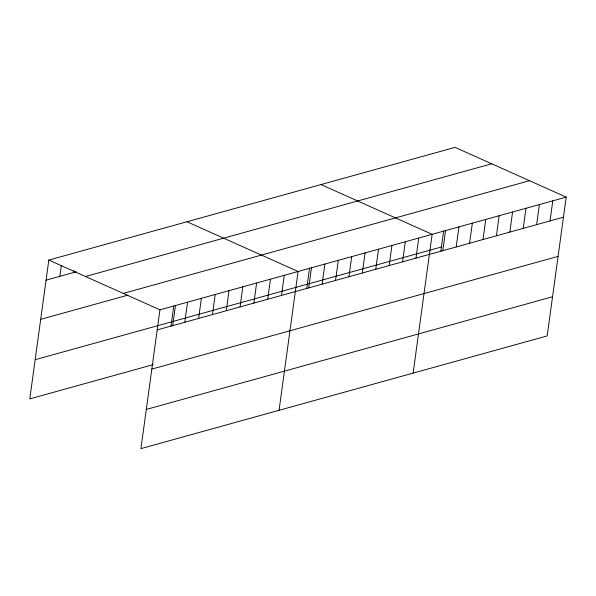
<?xml version="1.0" encoding="UTF-8"?>
<svg xmlns="http://www.w3.org/2000/svg" width="596" height="596" viewBox="0 0 596 596"><rect width="100%" height="100%" fill="white"/><g stroke="black" fill="none" stroke-linecap="round" stroke-linejoin="round"><path stroke-width="0.89" d="M566.2 197.12L159.944 309.831L140.932 448.624L547.188 335.921L566.2 197.12L455.068 147.376L48.812 260.079L29.8 398.88L153.254 364.625M59.876 276.335L61.373 265.376M73.688 272.499L73.934 270.673M171.007 326.079L173.756 305.994M172.684 325.833L175.507 305.234M184.82 322.25L187.569 302.165M198.632 318.42L201.381 298.335M212.444 314.584L215.193 294.498M226.256 310.754L229.006 290.669M240.069 306.925L242.818 286.832M253.881 303.088L256.63 283.003M267.693 299.259L270.45 279.174M281.506 295.43L284.262 275.337M279.062 410.309L298.075 271.508L186.943 221.757M306.746 288.643L309.57 268.044M308.728 287.875L311.477 267.79M322.131 284.158L324.887 264.073M335.541 280.433L338.29 260.348M348.943 276.715L351.7 256.63M362.353 272.998L365.102 252.913M375.756 269.28L378.512 249.195M389.166 265.563L391.915 245.47M402.568 261.838L405.325 241.752M415.978 258.12L418.727 238.035M413.125 373.111L432.137 234.317L321.006 184.566M440.809 251.445L443.633 230.853M442.791 250.685L445.54 230.592M456.201 246.96L458.95 226.875M469.603 243.243L472.352 223.157M483.013 239.525L485.762 219.44M496.416 235.807L499.165 215.722M509.826 232.082L512.575 211.997M523.228 228.365L525.977 208.28M536.638 224.647L539.387 204.562M550.041 220.93L552.79 200.845M46.063 280.165L76.281 271.783M85.489 276.499L491.745 163.788M123.275 293.411L529.524 180.707M40.692 319.337L127.887 295.147M35.164 359.701L441.42 246.997M157.195 329.916L563.451 217.205M151.824 369.088L558.08 256.384M146.296 409.452L552.552 296.748M48.812 260.079L159.944 309.831"/></g></svg>
